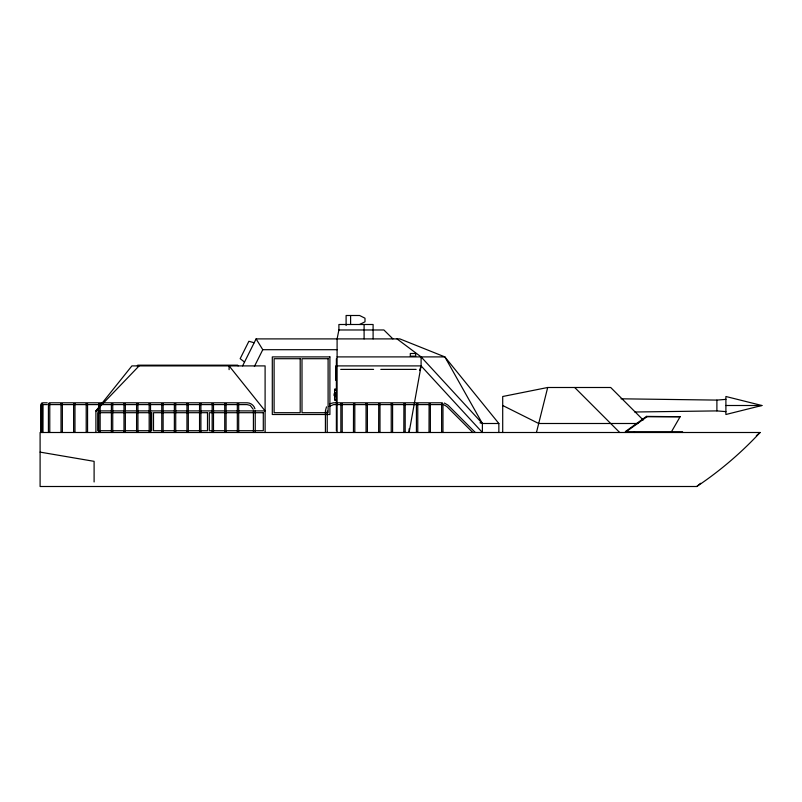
<?xml version="1.0" encoding="UTF-8"?>
<svg xmlns="http://www.w3.org/2000/svg" width="802" height="802" viewBox="0 0 802 802"><rect width="100%" height="100%" fill="white"/><g stroke="black" fill="none" stroke-linecap="round" stroke-linejoin="round"><path stroke-width="1.2" d="M397.02 338.895L421.1 356.9L421.1 365.902L409.1 432.499L409.1 428.829M373.1 338.895L373.1 324.499L338.895 324.499L338.895 329.973L337.101 338.895L337.101 432.499M536.448 432.499L547.696 387.496L610.703 387.496L643.184 419.987M419.556 370.544L421.1 365.902L337.101 365.902M326.494 406.845L325.411 410.845L325.411 432.499M625.099 432.499L625.55 431.456L646.472 416.398L680.136 416.719L671.444 431.777M137.302 365.902L137.663 365.181L237.743 365.181L238.104 365.902M242.605 365.902L256.099 338.895L399.857 338.895L444.859 356.9L498.854 423.496L498.854 432.499M254.384 366.484L262.775 349.702L256.099 338.895M139.097 365.902L95.899 410.905L95.899 432.499M756.316 435.727L760.096 432.499L40.1 432.499L40.1 486.503L696.788 486.503L700.567 483.275M329.061 406.454L333.572 404.599L442.223 404.599M625.55 431.456L626.111 431.777L647.034 416.719L680.136 416.719M359.597 324.499L365 321.803L365 318.204L359.597 315.497L346.103 315.497L346.103 325.502M329.462 403.877L333.452 402.804L442.343 402.804M761.9 405.501L725.9 414.504L725.9 396.499L761.9 405.501L725.9 405.501M547.696 387.496L502.704 396.499L502.704 432.499M621.049 398.805L716.898 400.098L725.9 399.376M634.743 412.007L716.898 410.905L725.9 411.616M338.895 329.973L383.897 329.973L392.9 338.895M262.775 349.702L337.101 349.702M337.101 356.9L444.859 356.9L482.383 423.496L482.383 432.499L421.1 365.902M340.7 369.391L373.592 369.391M380.79 369.391L416.148 369.391M336.379 389.1L334.584 389.1L334.584 394.363L336.379 394.363M334.584 390.123L336.379 390.123M334.584 392.659L336.379 392.659M334.584 392.92L336.379 392.92M336.379 395.035L334.584 395.035L334.584 400.298L336.379 400.298M334.584 395.546L336.379 395.546M334.584 396.479L336.379 396.479M334.584 396.739L336.379 396.739M334.584 399.286L336.379 399.286M42.867 402.804L47.238 402.804M49.102 402.804L247.176 402.804C250.745 402.835 254.003 405.371 254.946 408.799M42.235 403.697L41.223 403.697L41.223 432.499M48.501 403.697L49.674 403.697M61.102 403.697L62.265 403.697M73.694 403.697L74.857 403.697M86.285 403.697L87.458 403.697M98.877 403.697L100.049 403.697M111.478 403.697L112.641 403.697M124.069 403.697L125.232 403.697M136.661 403.697L137.834 403.697M149.252 403.697L150.425 403.697M161.854 403.697L163.017 403.697M174.445 403.697L175.608 403.697M187.036 403.697L188.209 403.697M199.628 403.697L200.801 403.697M212.229 403.697L213.392 403.697M224.821 403.697L225.984 403.697M237.412 403.697L238.585 403.697M340.94 403.697L342.113 403.697M366.133 403.697L367.296 403.697M391.316 403.697L392.489 403.697M416.509 403.697L417.672 403.697M441.691 403.697L442.965 403.697L442.965 432.499M47.238 404.599L42.867 404.599L42.797 432.499M49.102 404.599L247.056 404.599L250.264 405.451L253.191 409.271M479.987 422.794L482.383 423.496L498.854 423.496M638.011 423.496L538.703 423.496L502.704 405.501M626.111 431.777L682.572 431.777L682.572 432.499M40.1 452.117L94.105 461.34L94.105 481.952M254.184 342.745L248.871 341.291L240.169 358.674L244.52 362.063M444.388 403.065L447.967 405.13L475.335 432.499M443.917 404.82L446.784 406.484L472.799 432.499M646.472 416.398L647.034 416.719M574.703 387.496L619.695 432.499M421.1 356.9L482.383 423.496M716.898 400.098L716.898 410.905M634.452 431.777L634.452 432.499M441.611 403.697L441.611 432.499M430.363 432.499L430.363 403.697L429.1 403.697L429.02 432.499M417.772 403.697L417.772 432.499M416.428 403.697L416.428 432.499M405.18 432.499L405.18 403.697L403.907 403.697L403.827 432.499M392.589 403.697L392.589 432.499M391.236 403.697L391.236 432.499M379.988 432.499L379.988 403.697L378.724 403.697L378.644 432.499M367.396 403.697L367.396 432.499M366.053 403.697L366.053 432.499M364.098 324.499L364.098 338.895M354.805 432.499L354.805 403.697L353.532 403.697L353.451 432.499M350.604 315.497L350.604 324.499M342.213 403.697L342.213 432.499M340.86 403.697L340.86 432.499M336.379 358.705L336.379 430.704M335.657 365.902L335.657 380.298M334.093 393.782L334.093 395.617M327.216 410.955L327.216 432.499M265.101 432.499L265.101 365.902L131.899 365.902L95.899 410.905L265.101 410.905L229.101 365.902L229.101 369.652M255.216 410.845L255.216 432.499M253.412 410.955L253.412 432.499M238.685 403.697L238.685 432.499M237.332 403.697L237.332 432.499M226.084 403.697L226.084 432.499M224.74 403.697L224.74 432.499M213.492 403.697L213.492 432.499M212.149 403.697L212.149 432.499M200.901 403.697L200.901 432.499M199.548 403.697L199.548 432.499M188.31 403.697L188.31 432.499M186.956 403.697L186.956 432.499M175.718 403.697L175.718 432.499M174.365 403.697L174.365 432.499M163.117 403.697L163.117 432.499M161.773 403.697L161.773 432.499M150.525 403.697L150.525 432.499M149.172 403.697L149.172 432.499M137.934 403.697L137.934 432.499M136.581 403.697L136.581 432.499M125.343 403.697L125.343 432.499M123.989 403.697L123.989 432.499M112.741 403.697L112.741 432.499M111.398 403.697L111.398 432.499M100.15 403.697L100.15 432.499M98.796 403.697L98.796 432.499M87.558 403.697L87.558 432.499M86.205 403.697L86.205 432.499M74.967 403.697L74.967 432.499M73.614 403.697L73.614 432.499M62.366 403.697L62.366 432.499M61.022 403.697L61.022 432.499M49.774 403.697L49.774 432.499M48.421 403.697L48.421 432.499M42.576 403.697L42.576 432.499M41.904 402.804L41.904 403.697M41.002 404.669L41.002 432.499M760.096 432.499A359.998 359.998 0 0 1 696.788 486.503M415.697 353.481L410.303 353.481L410.303 356.178L415.697 356.178L415.697 353.481M329.903 356.9L272.299 356.9L272.299 414.504L329.903 414.504L329.903 356.9M300.199 358.705L274.104 358.705L274.104 412.699L300.199 412.699L300.199 358.705M328.098 358.705L302.003 358.705L302.003 412.699L328.098 412.699L328.098 358.705M151.698 412.699L97.704 412.699L97.704 430.704L151.698 430.704L151.698 412.699M207.497 412.699L153.503 412.699L153.503 430.704L207.497 430.704L207.497 412.699M263.297 412.699L209.302 412.699L209.302 430.704L263.297 430.704L263.297 412.699"/></g></svg>
